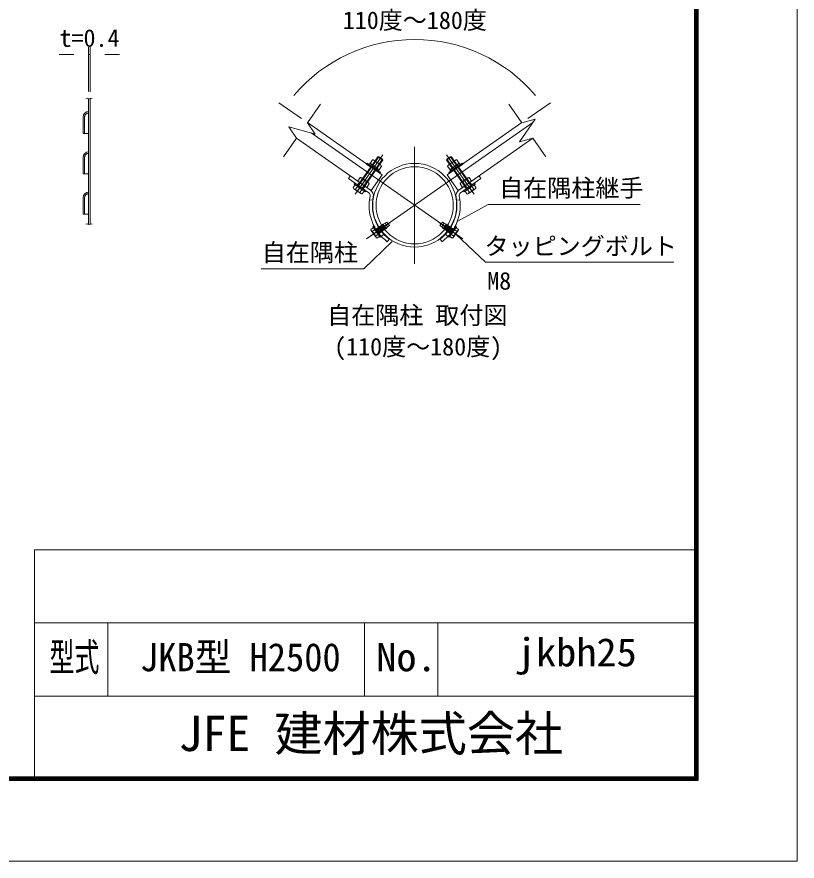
# Model space of a CAD drawing. Units: millimetres, scale not verified. Extents: x -4200 to 4200, y -2970 to 2970.
# Drawn here: x 2072 to 4200, y -2970 to -666 of the extents above; entities that cross this region are included whole.
import ezdxf
from ezdxf.enums import TextEntityAlignment as Align

# ---------------------------------------------------------------- set-up
doc = ezdxf.new("R2010")
doc.units = ezdxf.units.MM
doc.header["$LTSCALE"] = 20
doc.linetypes.add('DASHED', pattern=[7.5, 6, -1.5])
doc.linetypes.add('USER1', pattern=[50.8, 31.75, -6.35, 6.35, -6.35])
for name, color, linetype, lineweight in [('0-0_D-TTL', 2, 'Continuous', 18), ('0-1_D-TTL-TXT', 7, 'Continuous', 18), ('0-4_D-BMK', 2, 'USER1', 13), ('0-6_D-STR1', 1, 'Continuous', 18), ('0-7_D-STR3', 3, 'Continuous', 13), ('0-8_D-STR-DIM', 7, 'Continuous', 9), ('0-B_D-STR2', 7, 'Continuous', 9), ('0-E_Defpoints', 8, 'DASHED', 18)]:
    doc.layers.add(name, color=color, linetype=linetype, lineweight=lineweight)
doc.layers.add('0-C_D-STR-TXT', color=7, linetype='Continuous')
doc.styles.add('ＭＳ ゴシック', font='')
doc.styles.get('ＭＳ ゴシック').set_extended_font_data('MS Gothic')

msp = doc.modelspace()

# ---------------------------------------------------------------- linework, layer by layer
at = {"layer": '0-0_D-TTL'}
for p, q in [((2120, -2120), (2120, -2740)), ((2120, -2120), (3920, -2120)), ((2120, -2320), (3920, -2320)), ((2320, -2320), (2320, -2520)), ((3020, -2320), (3020, -2520)), ((3220, -2320), (3220, -2520)), ((2120, -2520), (3920, -2520))]:
    msp.add_line(p, q, dxfattribs=at)
for points in [[(-4200, 2970), (4200, 2970), (4200, -2970), (-4200, -2970)], [(-3930, 2750), (3930, 2750), (3930, -2750), (-3930, -2750)], [(-3927.5, 2747.5), (3927.5, 2747.5), (3927.5, -2747.5), (-3927.5, -2747.5)], [(-3925, 2745), (3925, 2745), (3925, -2745), (-3925, -2745)], [(-3922.5, 2742.5), (3922.5, 2742.5), (3922.5, -2742.5), (-3922.5, -2742.5)], [(-3920, 2740), (3920, 2740), (3920, -2740), (-3920, -2740)]]:
    msp.add_lwpolyline(points, close=True, dxfattribs=at)
at = {"layer": '0-4_D-BMK'}
for p, q in [((3479.26, -954.2), (3025.67, -1271.8)), ((2874.72, -982.57), (3287.8, -1271.8)), ((3156.73, -1340.03), (3156.73, -1020.03)), ((3069.88, -1042.55), (2994.74, -1149.86)), ((3243.59, -1042.55), (3318.72, -1149.86)), ((2998.64, -1144.29), (3025.26, -1106.28)), ((3314.82, -1144.29), (3288.21, -1106.28)), ((3090.29, -1226.56), (3036.56, -1264.18)), ((3223.18, -1226.56), (3276.9, -1264.18))]:
    msp.add_line(p, q, dxfattribs=at)
at = {"layer": '0-6_D-STR1'}
for p, q in [((3068.19, -1097.28), (2864.22, -954.46)), ((3245.28, -1097.28), (3449.25, -954.46)), ((3038.36, -1139.87), (2834.39, -997.05)), ((3275.11, -1139.87), (3479.08, -997.05)), ((3038.36, -1139.87), (3068.19, -1097.28)), ((3275.11, -1139.87), (3245.28, -1097.28))]:
    msp.add_line(p, q, dxfattribs=at)
for radius in [114.3, 105.3]:
    msp.add_circle((3156.73, -1180.03), radius, dxfattribs=at)
at = {"layer": '0-7_D-STR3', "linetype": 'DASHED'}
for p, q in [((2256.38, -939.11), (2256.38, -984.22)), ((2256.38, -1049.11), (2256.38, -1094.22)), ((3048.64, -1058.93), (3002.07, -1125.45)), ((3264.82, -1058.93), (3311.4, -1125.45)), ((3050.28, -1060.08), (3003.71, -1126.6)), ((3060.11, -1066.96), (3013.54, -1133.48)), ((3061.75, -1068.11), (3015.18, -1134.63)), ((3251.72, -1068.11), (3298.29, -1134.63)), ((3253.35, -1066.96), (3299.93, -1133.48)), ((3263.18, -1060.08), (3309.76, -1126.6)), ((3001.5, -1114.06), (3008.15, -1104.56)), ((3001.5, -1114.06), (3008.15, -1104.56)), ((3011.78, -1105.39), (3030.69, -1118.63)), ((3030.71, -1118.65), (3011.79, -1105.4)), ((3282.76, -1118.65), (3301.67, -1105.4)), ((3301.69, -1105.39), (3282.78, -1118.63)), ((3311.97, -1114.06), (3305.32, -1104.56)), ((3311.97, -1114.06), (3305.32, -1104.56)), ((3007.64, -1118.36), (3014.3, -1108.86)), ((3007.64, -1118.36), (3014.3, -1108.86)), ((3019.93, -1126.97), (3026.58, -1117.47)), ((3019.93, -1126.97), (3026.58, -1117.47)), ((3026.07, -1131.27), (3032.73, -1121.77)), ((3026.07, -1131.27), (3032.73, -1121.77)), ((3287.39, -1131.27), (3280.74, -1121.77)), ((3287.39, -1131.27), (3280.74, -1121.77)), ((3293.54, -1126.97), (3286.88, -1117.47)), ((3293.54, -1126.97), (3286.88, -1117.47)), ((3305.82, -1118.36), (3299.17, -1108.86)), ((3305.82, -1118.36), (3299.17, -1108.86)), ((2256.38, -1159.11), (2256.38, -1204.22))]:
    msp.add_line(p, q, dxfattribs=at)
at = {"layer": '0-7_D-STR3'}
for p, q in [((3035.45, -1065.57), (3042.11, -1056.07)), ((3064.66, -1070.15), (3045.75, -1056.91)), ((3048.64, -1058.93), (3056.44, -1047.79)), ((3050.28, -1060.08), (3059.23, -1047.3)), ((3069.06, -1054.19), (3059.23, -1047.3)), ((3060.11, -1066.96), (3069.06, -1054.19)), ((3061.75, -1068.11), (3069.55, -1056.97)), ((3069.55, -1056.97), (3069.06, -1054.19)), ((3243.92, -1056.97), (3244.41, -1054.19)), ((3251.72, -1068.11), (3243.92, -1056.97)), ((3244.41, -1054.19), (3254.24, -1047.3)), ((3253.35, -1066.96), (3244.41, -1054.19)), ((3248.8, -1070.15), (3267.72, -1056.91)), ((3263.18, -1060.08), (3254.24, -1047.3)), ((3264.82, -1058.93), (3257.02, -1047.79)), ((3278.01, -1065.57), (3271.36, -1056.07)), ((3025.59, -1067.45), (3027.43, -1064.83)), ((3025.59, -1067.45), (3027.43, -1064.83)), ((3027.43, -1064.83), (3063.47, -1090.07)), ((3032.83, -1068.62), (3035.13, -1065.34)), ((3032.83, -1068.62), (3058.06, -1086.28)), ((3034.6, -1073.76), (3036.44, -1071.14)), ((3035.13, -1065.34), (3060.36, -1083.01)), ((3060.03, -1082.78), (3035.45, -1065.57)), ((3041.6, -1069.87), (3048.25, -1060.37)), ((3053.88, -1078.47), (3060.54, -1068.97)), ((3060.03, -1082.78), (3066.68, -1073.27)), ((3253.44, -1082.78), (3246.78, -1073.27)), ((3286.04, -1064.83), (3250, -1090.07)), ((3259.58, -1078.47), (3252.93, -1068.97)), ((3278.34, -1065.34), (3253.11, -1083.01)), ((3253.44, -1082.78), (3278.01, -1065.57)), ((3280.63, -1068.62), (3255.4, -1086.28)), ((3271.87, -1069.87), (3265.22, -1060.37)), ((3278.87, -1073.76), (3277.03, -1071.14)), ((3280.63, -1068.62), (3278.34, -1065.34)), ((3287.88, -1067.45), (3286.04, -1064.83)), ((3287.88, -1067.45), (3286.04, -1064.83)), ((2975.86, -1107.1), (2981.02, -1099.72)), ((2981.02, -1099.72), (3036.47, -1138.55)), ((3052.62, -1086.38), (3054.46, -1083.76)), ((3058.06, -1086.28), (3060.36, -1083.01)), ((3061.63, -1092.69), (3063.47, -1090.07)), ((3061.63, -1092.69), (3063.47, -1090.07)), ((3251.83, -1092.69), (3250, -1090.07)), ((3251.83, -1092.69), (3250, -1090.07)), ((3255.4, -1086.28), (3253.11, -1083.01)), ((3260.84, -1086.38), (3259.01, -1083.76)), ((3332.45, -1099.72), (3277, -1138.55)), ((3337.61, -1107.1), (3332.45, -1099.72)), ((2975.86, -1107.1), (3031.3, -1145.92)), ((2989.43, -1131.3), (2994.5, -1124.06)), ((2994.5, -1124.06), (3019.08, -1141.26)), ((2995.56, -1135.59), (3000.63, -1128.35)), ((3000.84, -1124.59), (3006, -1117.22)), ((3001.5, -1114.06), (3026.07, -1131.27)), ((3026.07, -1131.27), (3001.5, -1114.06)), ((3016.41, -1135.49), (3021.57, -1128.12)), ((3337.61, -1107.1), (3282.16, -1145.92)), ((3311.97, -1114.06), (3287.39, -1131.27)), ((3287.39, -1131.27), (3311.97, -1114.06)), ((3297.06, -1135.49), (3291.9, -1128.12)), ((3318.97, -1124.06), (3294.39, -1141.26)), ((3312.63, -1124.59), (3307.46, -1117.22)), ((3317.91, -1135.59), (3312.84, -1128.35)), ((3324.04, -1131.3), (3318.97, -1124.06)), ((2991.26, -1135.21), (3009.7, -1148.13)), ((3007.87, -1144.21), (3012.95, -1136.97)), ((3014, -1148.5), (3019.08, -1141.26)), ((3299.46, -1148.5), (3294.39, -1141.26)), ((3305.59, -1144.21), (3300.52, -1136.97)), ((3322.21, -1135.21), (3303.77, -1148.13)), ((3033.36, -1164.88), (3042.29, -1165.98)), ((3280.11, -1164.88), (3271.17, -1165.98)), ((3051.98, -1244.74), (3053.85, -1243.43)), ((3053.78, -1242.66), (3063.74, -1254.55)), ((3053.92, -1243.38), (3063.04, -1254.28)), ((3054.51, -1242.96), (3063.64, -1253.86)), ((3054.58, -1242.92), (3056.45, -1241.61)), ((3056.39, -1240.84), (3066.35, -1252.73)), ((3056.52, -1241.56), (3065.64, -1252.46)), ((3057.12, -1241.14), (3066.24, -1252.04)), ((3057.19, -1241.09), (3059.06, -1239.78)), ((3058.99, -1239.02), (3068.95, -1250.9)), ((3059.13, -1239.73), (3068.25, -1250.63)), ((3059.72, -1239.32), (3068.85, -1250.22)), ((3059.8, -1239.26), (3061.66, -1237.96)), ((3061.6, -1237.19), (3071.56, -1249.08)), ((3061.73, -1237.91), (3070.85, -1248.81)), ((3062.33, -1237.49), (3071.45, -1248.39)), ((3062.4, -1237.44), (3064.27, -1236.13)), ((3064.2, -1235.37), (3074.16, -1247.26)), ((3064.34, -1236.09), (3073.46, -1246.98)), ((3064.93, -1235.67), (3074.06, -1246.57)), ((3065, -1235.62), (3066.88, -1234.31)), ((3066.81, -1233.54), (3076.77, -1245.43)), ((3066.94, -1234.26), (3076.06, -1245.16)), ((3067.54, -1233.84), (3076.66, -1244.74)), ((3067.62, -1233.79), (3069.47, -1232.49)), ((3069.41, -1231.72), (3075.92, -1239.49)), ((3069.55, -1232.44), (3078.34, -1242.95)), ((3070.14, -1232.02), (3073.51, -1236.04)), ((3070.21, -1231.97), (3070.51, -1231.76)), ((3070.51, -1231.76), (3078.63, -1243.36)), ((3076.05, -1229.21), (3082.93, -1239.04)), ((3076.73, -1244.7), (3078.63, -1243.36)), ((3080.96, -1225.76), (3087.84, -1235.59)), ((3232.51, -1225.76), (3225.62, -1235.59)), ((3237.42, -1229.21), (3230.54, -1239.04)), ((3242.96, -1231.76), (3234.83, -1243.36)), ((3236.74, -1244.7), (3234.83, -1243.36)), ((3243.92, -1232.44), (3235.12, -1242.95)), ((3246.66, -1233.54), (3236.7, -1245.43)), ((3245.93, -1233.84), (3236.81, -1244.74)), ((3246.53, -1234.26), (3237.4, -1245.16)), ((3244.06, -1231.72), (3237.54, -1239.49)), ((3249.27, -1235.37), (3239.3, -1247.26)), ((3248.53, -1235.67), (3239.41, -1246.57)), ((3243.32, -1232.02), (3239.96, -1236.04)), ((3249.13, -1236.09), (3240.01, -1246.98)), ((3251.87, -1237.19), (3241.91, -1249.08)), ((3251.14, -1237.49), (3242.02, -1248.39)), ((3251.74, -1237.91), (3242.61, -1248.81)), ((3243.26, -1231.97), (3242.96, -1231.76)), ((3245.85, -1233.79), (3244, -1232.49)), ((3254.48, -1239.02), (3244.51, -1250.9)), ((3253.74, -1239.32), (3244.62, -1250.22)), ((3254.34, -1239.73), (3245.22, -1250.63)), ((3248.46, -1235.62), (3246.59, -1234.31)), ((3257.08, -1240.84), (3247.12, -1252.73)), ((3256.35, -1241.14), (3247.23, -1252.04)), ((3256.95, -1241.56), (3247.82, -1252.46)), ((3251.07, -1237.44), (3249.2, -1236.13)), ((3259.69, -1242.66), (3249.72, -1254.55)), ((3258.95, -1242.96), (3249.83, -1253.86)), ((3259.55, -1243.38), (3250.43, -1254.28)), ((3253.67, -1239.26), (3251.8, -1237.96)), ((3256.28, -1241.09), (3254.41, -1239.78)), ((3258.89, -1242.92), (3257.01, -1241.61)), ((3261.48, -1244.74), (3259.62, -1243.43)), ((3038.45, -1249.43), (3037.37, -1247.89)), ((3051.5, -1268.07), (3038.01, -1248.81)), ((3041.08, -1251.45), (3047.51, -1246.95)), ((3050.07, -1264.28), (3056.29, -1259.92)), ((3051.23, -1245.26), (3050.85, -1245.53)), ((3051.17, -1244.49), (3061.14, -1256.38)), ((3051.31, -1245.21), (3060.43, -1256.11)), ((3051.9, -1244.79), (3061.03, -1255.69)), ((3054, -1269.89), (3060.22, -1265.54)), ((3060.35, -1256.16), (3058.97, -1257.13)), ((3059.01, -1257.1), (3060.43, -1256.11)), ((3061.09, -1255.64), (3062.97, -1254.33)), ((3063.7, -1253.82), (3065.58, -1252.5)), ((3065.83, -1264.8), (3072.41, -1258.67)), ((3066.3, -1252), (3068.18, -1250.68)), ((3068.91, -1250.17), (3070.79, -1248.86)), ((3071.53, -1248.34), (3073.4, -1247.02)), ((3074.12, -1246.52), (3076, -1245.21)), ((3239.34, -1246.52), (3237.47, -1245.21)), ((3241.94, -1248.34), (3240.06, -1247.02)), ((3247.64, -1264.8), (3241.06, -1258.67)), ((3244.56, -1250.17), (3242.68, -1248.86)), ((3247.17, -1252), (3245.29, -1250.68)), ((3249.77, -1253.82), (3247.89, -1252.5)), ((3252.37, -1255.64), (3250.5, -1254.33)), ((3262.29, -1244.49), (3252.33, -1256.38)), ((3261.56, -1244.79), (3252.44, -1255.69)), ((3262.16, -1245.21), (3253.04, -1256.11)), ((3254.46, -1257.1), (3253.04, -1256.11)), ((3253.11, -1256.16), (3254.49, -1257.13)), ((3259.47, -1269.89), (3253.24, -1265.54)), ((3263.4, -1264.28), (3257.17, -1259.92)), ((3261.97, -1268.07), (3275.45, -1248.81)), ((3262.24, -1245.26), (3262.61, -1245.53)), ((3272.39, -1251.45), (3265.96, -1246.95)), ((3275.02, -1249.43), (3276.1, -1247.89)), ((3052.14, -1268.99), (3051.04, -1267.42)), ((3054, -1269.89), (3052.14, -1268.99)), ((3081.93, -1279.3), (3087.34, -1272.11)), ((3231.54, -1279.3), (3226.12, -1272.11)), ((3259.47, -1269.89), (3261.32, -1268.99)), ((3261.32, -1268.99), (3262.42, -1267.42))]:
    msp.add_line(p, q, dxfattribs=at)
for points in [[(3069.55, -1056.97), (3056.44, -1047.79), (3059.23, -1047.3)], [(3243.92, -1056.97), (3257.02, -1047.79), (3254.24, -1047.3)], [(3037.37, -1247.89), (3037.15, -1245.84), (3043.38, -1241.48)], [(3054.51, -1242.96), (3053.78, -1242.66), (3053.92, -1243.38)], [(3057.12, -1241.14), (3056.39, -1240.84), (3056.52, -1241.56)], [(3059.72, -1239.32), (3058.99, -1239.02), (3059.13, -1239.73)], [(3062.33, -1237.49), (3061.6, -1237.19), (3061.73, -1237.91)], [(3064.93, -1235.67), (3064.2, -1235.37), (3064.34, -1236.09)], [(3067.54, -1233.84), (3066.81, -1233.54), (3066.94, -1234.26)], [(3070.14, -1232.02), (3069.41, -1231.72), (3069.55, -1232.44)], [(3080.96, -1225.76), (3076.05, -1229.21), (3070.51, -1231.76)], [(3087.84, -1235.59), (3082.93, -1239.04), (3078.63, -1243.36)], [(3225.62, -1235.59), (3230.54, -1239.04), (3234.83, -1243.36)], [(3232.51, -1225.76), (3237.42, -1229.21), (3242.96, -1231.76)], [(3243.32, -1232.02), (3244.06, -1231.72), (3243.92, -1232.44)], [(3245.93, -1233.84), (3246.66, -1233.54), (3246.53, -1234.26)], [(3248.53, -1235.67), (3249.27, -1235.37), (3249.13, -1236.09)], [(3251.14, -1237.49), (3251.87, -1237.19), (3251.74, -1237.91)], [(3253.74, -1239.32), (3254.48, -1239.02), (3254.34, -1239.73)], [(3256.35, -1241.14), (3257.08, -1240.84), (3256.95, -1241.56)], [(3258.95, -1242.96), (3259.69, -1242.66), (3259.55, -1243.38)], [(3276.1, -1247.89), (3276.31, -1245.84), (3270.09, -1241.48)], [(3039.02, -1250.25), (3040.17, -1249.45), (3045.9, -1257.64)], [(3050.49, -1266.63), (3051.64, -1265.83), (3045.9, -1257.64)], [(3051.9, -1244.79), (3051.17, -1244.49), (3051.31, -1245.21)], [(3061.03, -1255.69), (3061.14, -1256.38), (3060.43, -1256.11)], [(3063.64, -1253.86), (3063.74, -1254.55), (3063.04, -1254.28)], [(3066.24, -1252.04), (3066.35, -1252.73), (3065.64, -1252.46)], [(3068.85, -1250.22), (3068.95, -1250.9), (3068.25, -1250.63)], [(3071.45, -1248.39), (3071.56, -1249.08), (3070.85, -1248.81)], [(3074.06, -1246.57), (3074.16, -1247.26), (3073.46, -1246.98)], [(3076.66, -1244.74), (3076.77, -1245.43), (3076.06, -1245.16)], [(3236.81, -1244.74), (3236.7, -1245.43), (3237.4, -1245.16)], [(3239.41, -1246.57), (3239.3, -1247.26), (3240.01, -1246.98)], [(3242.02, -1248.39), (3241.91, -1249.08), (3242.61, -1248.81)], [(3244.62, -1250.22), (3244.51, -1250.9), (3245.22, -1250.63)], [(3247.23, -1252.04), (3247.12, -1252.73), (3247.82, -1252.46)], [(3249.83, -1253.86), (3249.72, -1254.55), (3250.43, -1254.28)], [(3252.44, -1255.69), (3252.33, -1256.38), (3253.04, -1256.11)], [(3261.56, -1244.79), (3262.29, -1244.49), (3262.16, -1245.21)], [(3262.98, -1266.63), (3261.83, -1265.83), (3267.56, -1257.64)], [(3274.45, -1250.25), (3273.3, -1249.45), (3267.56, -1257.64)]]:
    msp.add_lwpolyline(points, dxfattribs=at)
for points in [[(3023.37, -1140.36), (2993.88, -1119.71), (2992.04, -1122.34), (3021.53, -1142.98)], [(3290.1, -1140.36), (3319.59, -1119.71), (3321.42, -1122.34), (3291.93, -1142.98)], [(3062.66, -1267.27), (3064.95, -1265.66), (3044.88, -1236.99), (3042.58, -1238.6)], [(3250.81, -1267.27), (3248.52, -1265.66), (3268.59, -1236.99), (3270.89, -1238.6)]]:
    msp.add_lwpolyline(points, close=True, dxfattribs=at)
at = {"layer": '0-7_D-STR3', "linetype": 'DASHED'}
for centre, radius, start, end in [((2267.38, -939.11), 11, 90, 180), ((2267.38, -1049.11), 11, 90, 180), ((3008.76, -1110.22), 5.7, 13.83491, 96.16509), ((3008.76, -1110.23), 5.7, 13.86505, 96.13495), ((3304.7, -1110.22), 5.7, 83.83491, 166.16509), ((3304.71, -1110.23), 5.7, 83.86505, 166.13495), ((3009.32, -1129.05), 20.79, 33.85295, 76.14705), ((3009.32, -1129.05), 20.79, 33.85295, 76.14705), ((3027.19, -1123.13), 5.7, 13.86505, 96.13495), ((3027.19, -1123.13), 5.7, 13.83491, 96.16509), ((3286.27, -1123.13), 5.7, 83.86505, 166.13495), ((3286.27, -1123.13), 5.7, 83.83491, 166.16509), ((3304.15, -1129.05), 20.79, 103.85295, 146.14705), ((3304.15, -1129.05), 20.79, 103.85295, 146.14705), ((2267.38, -1159.11), 11, 90, 180)]:
    msp.add_arc(centre, radius, start, end, dxfattribs=at)
at = {"layer": '0-7_D-STR3'}
for centre, radius, start, end in [((3042.72, -1061.73), 5.7, 13.86505, 96.13495), ((3270.75, -1061.73), 5.7, 83.86505, 166.13495), ((3043.27, -1080.55), 20.79, 33.85295, 76.14705), ((3061.15, -1074.64), 5.7, 13.83491, 96.16509), ((3252.32, -1074.64), 5.7, 83.83491, 166.16509), ((3270.19, -1080.55), 20.79, 103.85295, 146.14705), ((2993.73, -1131.67), 4.32, 175, 295), ((3008.6, -1130.07), 14.16, 202.93138, 267.06862), ((3012.18, -1144.59), 4.32, 175, 295), ((3026.14, -1153.29), 9, 348.42819, 55), ((3026.14, -1153.29), 18, 348.42819, 55), ((3287.32, -1153.29), 18, 125, 191.57181), ((3287.32, -1153.29), 9, 125, 191.57181), ((3301.29, -1144.59), 4.32, 245, 5), ((3304.87, -1130.07), 14.16, 272.93138, 337.06862), ((3319.73, -1131.67), 4.32, 245, 5), ((3156.73, -1180.03), 124.3, 168.42819, 233), ((3156.73, -1180.03), 115.3, 168.42806, 233), ((3156.73, -1180.03), 115.3, 307, 11.57194), ((3156.73, -1180.03), 124.3, 307, 11.57181), ((3042.8, -1240.66), 1, 305, 35), ((3035.94, -1249.93), 11.94, 14.4693, 33.7111), ((3277.52, -1249.93), 11.94, 146.2889, 165.5307), ((3270.66, -1240.66), 1, 145, 235), ((3044.86, -1243.79), 8.54, 221.34019, 243.74398), ((3070.24, -1240.59), 31.12, 200.41821, 229.58179), ((3023.55, -1272.63), 35.12, 21.21582, 46.99547), ((3058.47, -1263.39), 8.46, 186.07446, 208.47826), ((3053.58, -1266.18), 6.82, 32.05137, 66.57646), ((3060.8, -1266.35), 1, 35, 125), ((3252.67, -1266.35), 1, 55, 145), ((3259.88, -1266.18), 6.82, 113.42354, 147.94863), ((3289.92, -1272.63), 35.12, 133.00453, 158.78418), ((3254.99, -1263.39), 8.46, 331.52174, 353.92554), ((3243.22, -1240.59), 31.12, 310.41821, 339.58179), ((3268.61, -1243.79), 8.54, 296.25602, 318.65981)]:
    msp.add_arc(centre, radius, start, end, dxfattribs=at)
at = {"layer": '0-8_D-STR-DIM'}
for p, q in [((2267.38, -869.52), (2267.38, -748.67)), ((2271.38, -870.75), (2271.38, -748.67)), ((2227.38, -768.67), (2187.38, -768.67)), ((2267.38, -768.67), (2271.38, -768.67)), ((2311.38, -768.67), (2351.38, -768.67)), ((2847.83, -942.99), (2786.56, -900.08)), ((3465.63, -942.99), (3526.91, -900.08))]:
    msp.add_line(p, q, dxfattribs=at)
for points in [[(2259.66, -888.86), (2263.29, -887.86), (2266.6, -889.67), (2272.12, -888.64), (2270.04, -889.94), (2275.01, -887.86), (2276.94, -888.64)], [(2798.76, -1047.93), (2834.59, -996.77), (2813.08, -966.05), (2885.53, -985.46), (2864.02, -954.74), (2899.68, -903.81)], [(3514.7, -1047.93), (3478.88, -996.77), (3442.65, -1006.47), (3485.67, -945.04), (3449.45, -954.74), (3413.79, -903.81)], [(3771.91, -1177.76), (3357.09, -1177.76), (3274.75, -1223.03)], [(2259.66, -1231.29), (2263.29, -1230.29), (2266.6, -1232.09), (2272.12, -1231.06), (2270.04, -1232.36), (2275.01, -1230.29), (2276.94, -1231.06)], [(3864.15, -1335.43), (3350.22, -1335.43), (3269.95, -1260.12)], [(2737.97, -1353.85), (3018.15, -1353.85), (3095.38, -1278.76)]]:
    msp.add_lwpolyline(points, dxfattribs=at)
msp.add_arc((3156.73, -1159.28), 431.9, 40.30833, 139.69167, dxfattribs=at)
at = {"layer": '0-B_D-STR2'}
for p, q in [((2267.38, -889.24), (2267.38, -1231.66)), ((2271.38, -889.24), (2271.38, -1231.66)), ((2252.38, -939.11), (2252.38, -984.22)), ((2267.38, -984.22), (2252.38, -984.22)), ((2252.38, -1049.11), (2252.38, -1094.22)), ((2267.38, -1094.22), (2252.38, -1094.22)), ((2252.38, -1159.11), (2252.38, -1204.22)), ((2267.38, -1204.22), (2252.38, -1204.22))]:
    msp.add_line(p, q, dxfattribs=at)
for centre in [(2267.38, -939.11), (2267.38, -1049.11), (2267.38, -1159.11)]:
    msp.add_arc(centre, 15, 90, 180, dxfattribs=at)
at = {"layer": '0-E_Defpoints'}
for p, q in [((3025.59, -1067.45), (3061.63, -1092.69)), ((3287.88, -1067.45), (3251.83, -1092.69))]:
    msp.add_line(p, q, dxfattribs=at)

# ---------------------------------------------------------------- texts
at = {"layer": '0-1_D-TTL-TXT', "style": 'ＭＳ ゴシック'}
for s, height, width, p in [('型式', 76.97, 0.65, (2160.27, -2474.8)), ('JKB型 H2500', 76.97, 0.95, (2407.6, -2474.8)), ('jkbh25', 76.98, 1.05, (3432.67, -2461.47)), ('No.', 76.98, 1.05, (3052, -2474.8))]:
    msp.add_text(s, height=height, dxfattribs=dict(at, width=width)).set_placement(p, align=Align.BOTTOM_LEFT)
msp.add_text('JFE 建材株式会社', height=96.21, dxfattribs=at).set_placement((2512.38, -2698.5), align=Align.BOTTOM_LEFT)
at = {"layer": '0-8_D-STR-DIM', "style": 'ＭＳ ゴシック'}
for s, p in [('110度～180度', (2960.73, -713.27)), ('t=0.4', (2188, -761.92))]:
    msp.add_text(s, height=48.09, dxfattribs=at).set_placement(p, align=Align.BOTTOM_LEFT)
at = {"layer": '0-C_D-STR-TXT', "style": 'ＭＳ ゴシック'}
for s, p in [('自在隅柱継手', (3387.26, -1171.17)), ('タッピングボルト', (3347.37, -1329.88)), ('自在隅柱', (2739.76, -1347.25)), ('M8', (3354.67, -1424.68)), ('自在隅柱 取付図', (2918.07, -1518.54)), ('(110度～180度)', (2937.09, -1604.37))]:
    msp.add_text(s, height=48.09, dxfattribs=at).set_placement(p, align=Align.BOTTOM_LEFT)

doc.saveas('drawing.dxf')
